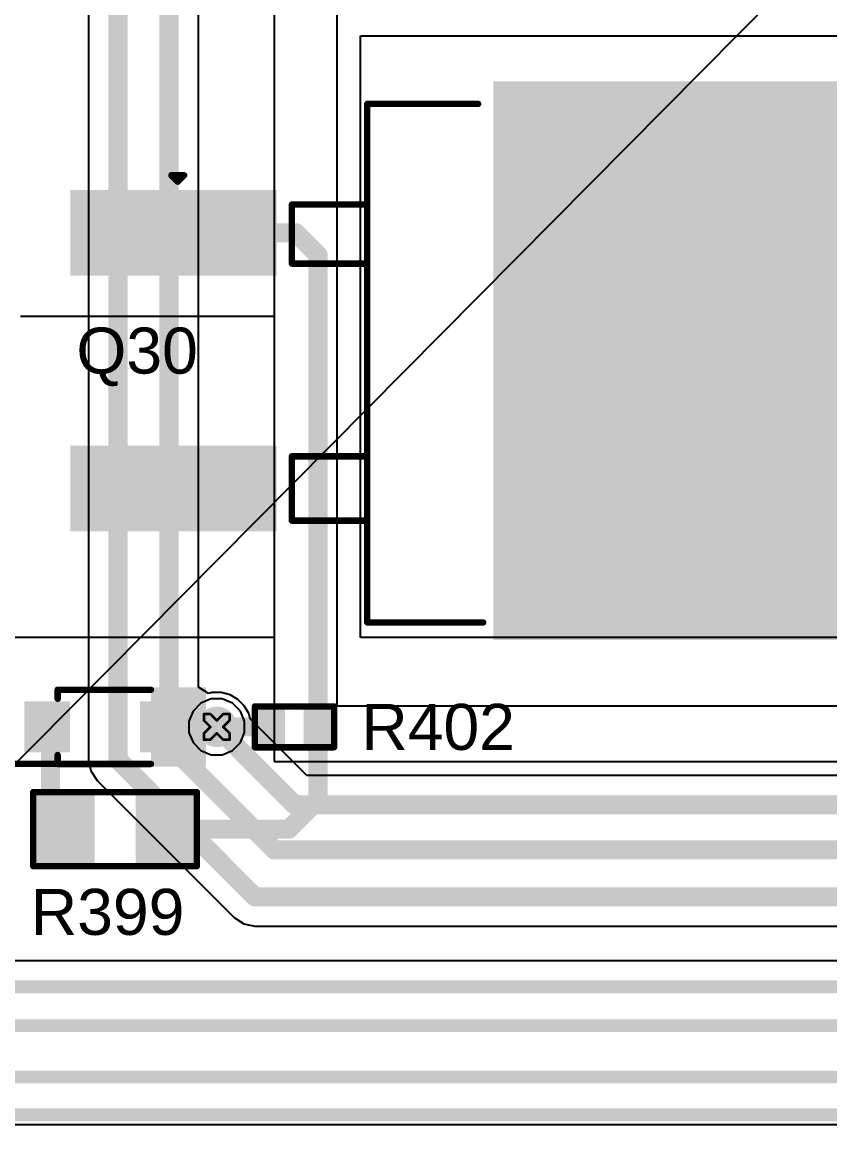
# Model space of a CAD drawing. Header units: inches. Extents: x 0 to 5379, y 0 to 5429.
# Drawn here: x 147.85 to 163.9, y 147.51 to 169.67 of the extents above; entities that cross this region are included whole.
import ezdxf

# ---------------------------------------------------------------- set-up
doc = ezdxf.new("R2010")
doc.units = ezdxf.units.IN
for name, color, linetype in [('Bottom Layer', 5, 'Continuous'), ('Bottom Solder', 6, 'Continuous'), ('Drill Drawing', 1, 'Continuous'), ('GND01', 16, 'Continuous'), ('GND02', 76, 'Continuous'), ('PWR', 156, 'Continuous'), ('SIG 01', 90, 'Continuous'), ('Top Layer', 1, 'Continuous'), ('Top Overlay', 2, 'Continuous'), ('Top Paste', 8, 'Continuous'), ('Top Solder', 216, 'Continuous'), ('Via Holes', 16, 'Continuous')]:
    doc.layers.add(name, color=color, linetype=linetype)
doc.styles.add('Arial', font='', dxfattribs={"height": 0.2})
doc.styles.get('Arial').set_extended_font_data('Arial')

# ---------------------------------------------------------------- blocks, each defined once
blk = doc.blocks.new('R___0402_369')
at = {"layer": 'Top Layer'}
for points in [[(-0.699, -0.318), (-0.699, 0.318), (-0.241, 0.318), (-0.241, -0.318)], [(0.241, -0.318), (0.241, 0.318), (0.699, 0.318), (0.699, -0.318)]]:
    blk.add_hatch(color=1, dxfattribs=at).paths.add_polyline_path(points)
at = {"layer": 'Top Paste'}
for points in [[(-0.699, -0.318), (-0.699, 0.318), (-0.241, 0.318), (-0.241, -0.318)], [(0.241, -0.318), (0.241, 0.318), (0.699, 0.318), (0.699, -0.318)]]:
    blk.add_hatch(color=8, dxfattribs=at).paths.add_polyline_path(points)
at = {"layer": 'Top Solder'}
for points in [[(-0.754, -0.373), (-0.754, 0.373), (-0.186, 0.373), (-0.186, -0.373)], [(0.186, -0.373), (0.186, 0.373), (0.754, 0.373), (0.754, -0.373)]]:
    blk.add_hatch(color=216, dxfattribs=at).paths.add_polyline_path(points)
at = {"layer": 'Top Overlay'}
for points in [[(-0.787, 0.406, 0.127, 0.127, 0), (0.787, 0.406, 0.127, 0.127, 0)], [(-0.787, -0.406, 0.127, 0.127, 0), (-0.787, 0.406, 0.127, 0.127, 0)], [(0.787, -0.406, 0.127, 0.127, 0), (0.787, 0.406, 0.127, 0.127, 0)], [(-0.787, -0.406, 0.127, 0.127, 0), (0.787, -0.406, 0.127, 0.127, 0)], [(-0.813, -0.432, 0.00323, 0.00323, 0), (0.813, -0.432, 0.00323, 0.00323, 0)]]:
    blk.add_lwpolyline(points, format="xyseb", dxfattribs=at)
for points in [[(-0.819, 0.406, 0.0635, 0.0635, 1), (-0.756, 0.406, 0.0635, 0.0635, 1)], [(-0.819, 0.406, 0.0635, 0.0635, 1), (-0.756, 0.406, 0.0635, 0.0635, 1)], [(0.756, 0.406, 0.0635, 0.0635, 1), (0.819, 0.406, 0.0635, 0.0635, 1)], [(0.756, 0.406, 0.0635, 0.0635, 1), (0.819, 0.406, 0.0635, 0.0635, 1)], [(-0.819, -0.406, 0.0635, 0.0635, 1), (-0.756, -0.406, 0.0635, 0.0635, 1)], [(-0.819, -0.406, 0.0635, 0.0635, 1), (-0.756, -0.406, 0.0635, 0.0635, 1)], [(-0.814, -0.432, 0.00161, 0.00161, 1), (-0.812, -0.432, 0.00161, 0.00161, 1)], [(0.756, -0.406, 0.0635, 0.0635, 1), (0.819, -0.406, 0.0635, 0.0635, 1)], [(0.756, -0.406, 0.0635, 0.0635, 1), (0.819, -0.406, 0.0635, 0.0635, 1)], [(0.812, -0.432, 0.00161, 0.00161, 1), (0.814, -0.432, 0.00161, 0.00161, 1)]]:
    blk.add_lwpolyline(points, format="xyseb", close=True, dxfattribs=at)
blk = doc.blocks.new('R___0805_372')
at = {"layer": 'Top Layer'}
for points in [[(-1.524, 0.635), (-0.508, 0.635), (-0.508, -0.635), (-1.524, -0.635)], [(0.508, 0.635), (1.524, 0.635), (1.524, -0.635), (0.508, -0.635)]]:
    blk.add_hatch(color=1, dxfattribs=at).paths.add_polyline_path(points)
at = {"layer": 'Top Paste'}
for points in [[(-1.524, 0.635), (-0.508, 0.635), (-0.508, -0.635), (-1.524, -0.635)], [(0.508, 0.635), (1.524, 0.635), (1.524, -0.635), (0.508, -0.635)]]:
    blk.add_hatch(color=8, dxfattribs=at).paths.add_polyline_path(points)
at = {"layer": 'Top Solder'}
for points in [[(-1.6256, 0.7366), (-0.4064, 0.7366), (-0.4064, -0.7366), (-1.6256, -0.7366)], [(0.4064, 0.7366), (1.6256, 0.7366), (1.6256, -0.7366), (0.4064, -0.7366)]]:
    blk.add_hatch(color=216, dxfattribs=at).paths.add_polyline_path(points)
at = {"layer": 'Top Overlay'}
for points in [[(-1.6256, -0.7366, 0.127, 0.127, 0), (-1.6256, 0.7366, 0.127, 0.127, 0)], [(-1.6256, 0.7366, 0.127, 0.127, 0), (1.6256, 0.7366, 0.127, 0.127, 0)], [(1.6256, -0.7366, 0.127, 0.127, 0), (1.6256, 0.7366, 0.127, 0.127, 0)], [(-1.6256, -0.7366, 0.127, 0.127, 0), (1.6256, -0.7366, 0.127, 0.127, 0)]]:
    blk.add_lwpolyline(points, format="xyseb", dxfattribs=at)
for points in [[(-1.65735, 0.7366, 0.0635, 0.0635, 1), (-1.59385, 0.7366, 0.0635, 0.0635, 1)], [(-1.65735, 0.7366, 0.0635, 0.0635, 1), (-1.59385, 0.7366, 0.0635, 0.0635, 1)], [(1.59385, 0.7366, 0.0635, 0.0635, 1), (1.65735, 0.7366, 0.0635, 0.0635, 1)], [(1.59385, 0.7366, 0.0635, 0.0635, 1), (1.65735, 0.7366, 0.0635, 0.0635, 1)], [(-1.65735, -0.7366, 0.0635, 0.0635, 1), (-1.59385, -0.7366, 0.0635, 0.0635, 1)], [(-1.65735, -0.7366, 0.0635, 0.0635, 1), (-1.59385, -0.7366, 0.0635, 0.0635, 1)], [(1.59385, -0.7366, 0.0635, 0.0635, 1), (1.65735, -0.7366, 0.0635, 0.0635, 1)], [(1.59385, -0.7366, 0.0635, 0.0635, 1), (1.65735, -0.7366, 0.0635, 0.0635, 1)]]:
    blk.add_lwpolyline(points, format="xyseb", close=True, dxfattribs=at)
blk = doc.blocks.new('H2PAK_2_745')
at = {"layer": 'Top Layer'}
for points in [[(-5.5, 0.828), (-5.5, 10.328), (5.5, 10.328), (5.5, 0.828)], [(-3.34, -3.578), (-1.74, -3.578), (-1.74, -7.578), (-3.34, -7.578)], [(1.74, -3.578), (3.34, -3.578), (3.34, -7.578), (1.74, -7.578)]]:
    blk.add_hatch(color=1, dxfattribs=at).paths.add_polyline_path(points)
at = {"layer": 'Top Paste'}
for points in [[(-5.5, 0.828), (-5.5, 10.328), (5.5, 10.328), (5.5, 0.828)], [(-3.34, -3.578), (-1.74, -3.578), (-1.74, -7.578), (-3.34, -7.578)], [(1.74, -3.578), (3.34, -3.578), (3.34, -7.578), (1.74, -7.578)]]:
    blk.add_hatch(color=8, dxfattribs=at).paths.add_polyline_path(points)
at = {"layer": 'Top Solder'}
for points in [[(-5.551, 0.778), (-5.551, 10.379), (5.551, 10.379), (5.551, 0.778)], [(-3.391, -3.528), (-1.689, -3.528), (-1.689, -7.629), (-3.391, -7.629)], [(1.689, -3.528), (3.391, -3.528), (3.391, -7.629), (1.689, -7.629)]]:
    blk.add_hatch(color=216, dxfattribs=at).paths.add_polyline_path(points)
at = {"layer": 'Top Overlay'}
for points in [[(-5.1, -1.725, 0.127, 0.127, 0), (-5.1, 0.478, 0.127, 0.127, 0)], [(5.2, -1.725, 0.127, 0.127, 0), (5.2, 0.578, 0.127, 0.127, 0)], [(5.2, -1.725, 0.127, 0.127, 0), (-5.1, -1.725, 0.127, 0.127, 0)], [(-3.07, -1.725, 0.127, 0.127, 0), (-3.1, -1.725, 0.127, 0.127, 0)], [(-3.1, -3.225, 0.127, 0.127, 0), (-3.1, -1.725, 0.127, 0.127, 0)], [(-1.927, -3.225, 0.127, 0.127, 0), (-1.927, -1.725, 0.127, 0.127, 0)], [(1.959, -1.725, 0.127, 0.127, 0), (1.9, -1.725, 0.127, 0.127, 0)], [(1.9, -3.225, 0.127, 0.127, 0), (1.9, -1.725, 0.127, 0.127, 0)], [(3.178, -3.225, 0.127, 0.127, 0), (3.178, -1.725, 0.127, 0.127, 0)], [(-1.927, -3.225, 0.127, 0.127, 0), (-3.1, -3.225, 0.127, 0.127, 0)], [(3.178, -3.225, 0.127, 0.127, 0), (1.9, -3.225, 0.127, 0.127, 0)], [(-3.683, -5.62, 0.127, 0.127, 0), (-3.683, -5.366, 0.127, 0.127, 0)], [(-3.556, -5.493, 0.127, 0.127, 0), (-3.683, -5.366, 0.127, 0.127, 0)], [(-3.683, -5.62, 0.127, 0.127, 0), (-3.556, -5.493, 0.127, 0.127, 0)]]:
    blk.add_lwpolyline(points, format="xyseb", dxfattribs=at)
for points in [[(-5.132, 0.478, 0.0635, 0.0635, 1), (-5.068, 0.478, 0.0635, 0.0635, 1)], [(5.168, 0.578, 0.0635, 0.0635, 1), (5.232, 0.578, 0.0635, 0.0635, 1)], [(-5.132, -1.725, 0.0635, 0.0635, 1), (-5.068, -1.725, 0.0635, 0.0635, 1)], [(-5.132, -1.725, 0.0635, 0.0635, 1), (-5.068, -1.725, 0.0635, 0.0635, 1)], [(-3.132, -1.725, 0.0635, 0.0635, 1), (-3.068, -1.725, 0.0635, 0.0635, 1)], [(-3.132, -1.725, 0.0635, 0.0635, 1), (-3.068, -1.725, 0.0635, 0.0635, 1)], [(-3.102, -1.725, 0.0635, 0.0635, 1), (-3.039, -1.725, 0.0635, 0.0635, 1)], [(-1.959, -1.725, 0.0635, 0.0635, 1), (-1.896, -1.725, 0.0635, 0.0635, 1)], [(1.868, -1.725, 0.0635, 0.0635, 1), (1.932, -1.725, 0.0635, 0.0635, 1)], [(1.868, -1.725, 0.0635, 0.0635, 1), (1.932, -1.725, 0.0635, 0.0635, 1)], [(1.927, -1.725, 0.0635, 0.0635, 1), (1.99, -1.725, 0.0635, 0.0635, 1)], [(3.146, -1.725, 0.0635, 0.0635, 1), (3.21, -1.725, 0.0635, 0.0635, 1)], [(5.168, -1.725, 0.0635, 0.0635, 1), (5.232, -1.725, 0.0635, 0.0635, 1)], [(5.168, -1.725, 0.0635, 0.0635, 1), (5.232, -1.725, 0.0635, 0.0635, 1)], [(-3.132, -3.225, 0.0635, 0.0635, 1), (-3.068, -3.225, 0.0635, 0.0635, 1)], [(-3.132, -3.225, 0.0635, 0.0635, 1), (-3.068, -3.225, 0.0635, 0.0635, 1)], [(-1.959, -3.225, 0.0635, 0.0635, 1), (-1.896, -3.225, 0.0635, 0.0635, 1)], [(-1.959, -3.225, 0.0635, 0.0635, 1), (-1.896, -3.225, 0.0635, 0.0635, 1)], [(1.868, -3.225, 0.0635, 0.0635, 1), (1.932, -3.225, 0.0635, 0.0635, 1)], [(1.868, -3.225, 0.0635, 0.0635, 1), (1.932, -3.225, 0.0635, 0.0635, 1)], [(3.146, -3.225, 0.0635, 0.0635, 1), (3.21, -3.225, 0.0635, 0.0635, 1)], [(3.146, -3.225, 0.0635, 0.0635, 1), (3.21, -3.225, 0.0635, 0.0635, 1)], [(-3.714, -5.366, 0.0635, 0.0635, 1), (-3.651, -5.366, 0.0635, 0.0635, 1)], [(-3.714, -5.366, 0.0635, 0.0635, 1), (-3.651, -5.366, 0.0635, 0.0635, 1)], [(-3.587, -5.493, 0.0635, 0.0635, 1), (-3.524, -5.493, 0.0635, 0.0635, 1)], [(-3.587, -5.493, 0.0635, 0.0635, 1), (-3.524, -5.493, 0.0635, 0.0635, 1)], [(-3.714, -5.62, 0.0635, 0.0635, 1), (-3.651, -5.62, 0.0635, 0.0635, 1)], [(-3.714, -5.62, 0.0635, 0.0635, 1), (-3.651, -5.62, 0.0635, 0.0635, 1)]]:
    blk.add_lwpolyline(points, format="xyseb", close=True, dxfattribs=at)
blk = doc.blocks.new('SOD_323_858')
at = {"layer": 'Top Layer'}
for points in [[(-0.75, -0.45), (-1.55, -0.45), (-1.55, 0.45), (-0.75, 0.45)], [(1.55, -0.45), (0.75, -0.45), (0.75, 0.45), (1.55, 0.45)]]:
    blk.add_hatch(color=1, dxfattribs=at).paths.add_polyline_path(points)
at = {"layer": 'Top Overlay'}
for points in [[(-2.007, 0.483), (-0.915, 0.483), (-0.915, 0.788), (-2.007, 0.788)], [(-2.007, -0.508), (-1.575, -0.508), (-1.575, 0.508), (-2.007, 0.508)], [(-2.007, -0.787), (-0.915, -0.787), (-0.915, -0.482), (-2.007, -0.482)]]:
    blk.add_hatch(color=2, dxfattribs=at).paths.add_polyline_path(points)
at = {"layer": 'Top Paste'}
for points in [[(-0.75, -0.45), (-1.55, -0.45), (-1.55, 0.45), (-0.75, 0.45)], [(1.55, -0.45), (0.75, -0.45), (0.75, 0.45), (1.55, 0.45)]]:
    blk.add_hatch(color=8, dxfattribs=at).paths.add_polyline_path(points)
at = {"layer": 'Top Solder'}
for points in [[(-0.695, -0.505), (-1.605, -0.505), (-1.605, 0.505), (-0.695, 0.505)], [(1.605, -0.505), (0.695, -0.505), (0.695, 0.505), (1.605, 0.505)]]:
    blk.add_hatch(color=216, dxfattribs=at).paths.add_polyline_path(points)
at = {"layer": 'Top Overlay'}
for points in [[(0.94, 0.737, 0.127, 0.127, 0), (-0.914, 0.737, 0.127, 0.127, 0)], [(0.94, 0.737, 0.127, 0.127, 0), (0.94, 0.559, 0.127, 0.127, 0)], [(0.94, -0.559, 0.127, 0.127, 0), (0.94, -0.737, 0.127, 0.127, 0)], [(0.94, -0.737, 0.127, 0.127, 0), (-0.914, -0.737, 0.127, 0.127, 0)]]:
    blk.add_lwpolyline(points, format="xyseb", dxfattribs=at)
for points in [[(-0.946, 0.737, 0.0635, 0.0635, 1), (-0.883, 0.737, 0.0635, 0.0635, 1)], [(0.908, 0.737, 0.0635, 0.0635, 1), (0.972, 0.737, 0.0635, 0.0635, 1)], [(0.908, 0.737, 0.0635, 0.0635, 1), (0.972, 0.737, 0.0635, 0.0635, 1)], [(0.908, 0.559, 0.0635, 0.0635, 1), (0.972, 0.559, 0.0635, 0.0635, 1)], [(0.908, -0.559, 0.0635, 0.0635, 1), (0.972, -0.559, 0.0635, 0.0635, 1)], [(-0.946, -0.737, 0.0635, 0.0635, 1), (-0.883, -0.737, 0.0635, 0.0635, 1)], [(0.908, -0.737, 0.0635, 0.0635, 1), (0.972, -0.737, 0.0635, 0.0635, 1)], [(0.908, -0.737, 0.0635, 0.0635, 1), (0.972, -0.737, 0.0635, 0.0635, 1)]]:
    blk.add_lwpolyline(points, format="xyseb", close=True, dxfattribs=at)

msp = doc.modelspace()

# ---------------------------------------------------------------- hatches: boundary and pattern name
at = {"layer": 'Bottom Layer'}
h = msp.add_hatch(color=5, dxfattribs=at)
edge = h.paths.add_edge_path()
edge.add_arc((151.712, 155.669), 0.3, 0, 360)
at = {"layer": 'Bottom Solder'}
h = msp.add_hatch(color=6, dxfattribs=at)
edge = h.paths.add_edge_path()
edge.add_arc((151.712, 155.669), 0.402, 0, 360)
at = {"layer": 'GND01'}
h = msp.add_hatch(color=16, dxfattribs=at)
edge = h.paths.add_edge_path()
edge.add_arc((151.712, 155.669), 0.3, 0, 360)
at = {"layer": 'GND02'}
h = msp.add_hatch(color=76, dxfattribs=at)
edge = h.paths.add_edge_path()
edge.add_arc((151.712, 155.669), 0.3, 0, 360)
at = {"layer": 'PWR'}
h = msp.add_hatch(color=156, dxfattribs=at)
edge = h.paths.add_edge_path()
edge.add_arc((151.712, 155.669), 0.3, 0, 360)
at = {"layer": 'SIG 01'}
h = msp.add_hatch(color=90, dxfattribs=at)
edge = h.paths.add_edge_path()
edge.add_arc((151.712, 155.669), 0.3, 0, 360)
at = {"layer": 'Top Layer'}
h = msp.add_hatch(color=1, dxfattribs=at)
edge = h.paths.add_edge_path()
edge.add_arc((151.712, 155.669), 0.3, 0, 360)
at = {"layer": 'Top Solder'}
h = msp.add_hatch(color=216, dxfattribs=at)
edge = h.paths.add_edge_path()
edge.add_arc((151.712, 155.669), 0.402, 0, 360)
at = {"layer": 'Via Holes'}
h = msp.add_hatch(color=7, dxfattribs=at)
edge = h.paths.add_edge_path()
edge.add_arc((151.712, 155.669), 0.15, 0, 360)

# ---------------------------------------------------------------- linework, layer by layer
at = {"layer": 'Bottom Layer'}
for p, q in [((152.851, 219.659), (152.851, 154.98)), ((154.108, 156.083), (154.108, 219.659)), ((154.108, 156.083), (154.108, 219.612)), ((152.851, 211.774), (152.851, 154.98)), ((151.602, 156.223), (151.398, 156.139)), ((151.822, 156.223), (151.602, 156.223)), ((152.026, 156.139), (151.822, 156.223)), ((151.398, 156.139), (151.242, 155.983)), ((152.182, 155.983), (152.026, 156.139)), ((176.13, 156.083), (154.108, 156.083)), ((176.13, 156.083), (154.108, 156.083)), ((151.242, 155.983), (151.158, 155.78)), ((151.158, 155.78), (151.158, 155.559)), ((152.266, 155.78), (152.182, 155.983)), ((152.266, 155.559), (152.266, 155.78)), ((151.158, 155.559), (151.242, 155.356)), ((152.182, 155.356), (152.266, 155.559)), ((151.242, 155.356), (151.398, 155.2)), ((152.026, 155.2), (152.182, 155.356)), ((151.398, 155.2), (151.602, 155.115)), ((151.602, 155.115), (151.822, 155.115)), ((151.822, 155.115), (152.026, 155.2)), ((152.851, 154.98), (176.532, 154.98)), ((152.851, 154.98), (176.532, 154.98)), ((185.664, 147.762), (135.367, 147.762))]:
    msp.add_line(p, q, dxfattribs=at)
at = {"layer": 'Bottom Solder'}
msp.add_line((6.245, 12.319), (5379.208, 5429.208), dxfattribs=at)
at = {"layer": 'Drill Drawing'}
for points in [[(151.458, 155.796, 0.0508, 0.0508, 0), (151.458, 155.923, 0.0508, 0.0508, 0)], [(151.458, 155.923, 0.0508, 0.0508, 0), (151.585, 155.923, 0.0508, 0.0508, 0)], [(151.458, 155.796, 0.0508, 0.0508, 0), (151.585, 155.669, 0.0508, 0.0508, 0)], [(151.585, 155.923, 0.0508, 0.0508, 0), (151.712, 155.796, 0.0508, 0.0508, 0)], [(151.712, 155.796, 0.0508, 0.0508, 0), (151.839, 155.923, 0.0508, 0.0508, 0)], [(151.839, 155.923, 0.0508, 0.0508, 0), (151.966, 155.923, 0.0508, 0.0508, 0)], [(151.839, 155.669, 0.0508, 0.0508, 0), (151.966, 155.796, 0.0508, 0.0508, 0)], [(151.966, 155.796, 0.0508, 0.0508, 0), (151.966, 155.923, 0.0508, 0.0508, 0)], [(151.458, 155.542, 0.0508, 0.0508, 0), (151.585, 155.669, 0.0508, 0.0508, 0)], [(151.458, 155.415, 0.0508, 0.0508, 0), (151.458, 155.542, 0.0508, 0.0508, 0)], [(151.585, 155.415, 0.0508, 0.0508, 0), (151.712, 155.542, 0.0508, 0.0508, 0)], [(151.712, 155.542, 0.0508, 0.0508, 0), (151.839, 155.415, 0.0508, 0.0508, 0)], [(151.839, 155.669, 0.0508, 0.0508, 0), (151.966, 155.542, 0.0508, 0.0508, 0)], [(151.966, 155.415, 0.0508, 0.0508, 0), (151.966, 155.542, 0.0508, 0.0508, 0)], [(151.458, 155.415, 0.0508, 0.0508, 0), (151.585, 155.415, 0.0508, 0.0508, 0)], [(151.839, 155.415, 0.0508, 0.0508, 0), (151.966, 155.415, 0.0508, 0.0508, 0)]]:
    msp.add_lwpolyline(points, format="xyseb", dxfattribs=at)
for points in [[(151.445, 155.923, 0.0254, 0.0254, 1), (151.471, 155.923, 0.0254, 0.0254, 1)], [(151.445, 155.923, 0.0254, 0.0254, 1), (151.471, 155.923, 0.0254, 0.0254, 1)], [(151.445, 155.796, 0.0254, 0.0254, 1), (151.471, 155.796, 0.0254, 0.0254, 1)], [(151.445, 155.796, 0.0254, 0.0254, 1), (151.471, 155.796, 0.0254, 0.0254, 1)], [(151.572, 155.923, 0.0254, 0.0254, 1), (151.598, 155.923, 0.0254, 0.0254, 1)], [(151.572, 155.923, 0.0254, 0.0254, 1), (151.598, 155.923, 0.0254, 0.0254, 1)], [(151.699, 155.796, 0.0254, 0.0254, 1), (151.725, 155.796, 0.0254, 0.0254, 1)], [(151.699, 155.796, 0.0254, 0.0254, 1), (151.725, 155.796, 0.0254, 0.0254, 1)], [(151.826, 155.923, 0.0254, 0.0254, 1), (151.852, 155.923, 0.0254, 0.0254, 1)], [(151.826, 155.923, 0.0254, 0.0254, 1), (151.852, 155.923, 0.0254, 0.0254, 1)], [(151.953, 155.923, 0.0254, 0.0254, 1), (151.979, 155.923, 0.0254, 0.0254, 1)], [(151.953, 155.923, 0.0254, 0.0254, 1), (151.979, 155.923, 0.0254, 0.0254, 1)], [(151.953, 155.796, 0.0254, 0.0254, 1), (151.979, 155.796, 0.0254, 0.0254, 1)], [(151.953, 155.796, 0.0254, 0.0254, 1), (151.979, 155.796, 0.0254, 0.0254, 1)], [(151.445, 155.542, 0.0254, 0.0254, 1), (151.471, 155.542, 0.0254, 0.0254, 1)], [(151.445, 155.542, 0.0254, 0.0254, 1), (151.471, 155.542, 0.0254, 0.0254, 1)], [(151.572, 155.669, 0.0254, 0.0254, 1), (151.598, 155.669, 0.0254, 0.0254, 1)], [(151.572, 155.669, 0.0254, 0.0254, 1), (151.598, 155.669, 0.0254, 0.0254, 1)], [(151.699, 155.542, 0.0254, 0.0254, 1), (151.725, 155.542, 0.0254, 0.0254, 1)], [(151.699, 155.542, 0.0254, 0.0254, 1), (151.725, 155.542, 0.0254, 0.0254, 1)], [(151.826, 155.669, 0.0254, 0.0254, 1), (151.852, 155.669, 0.0254, 0.0254, 1)], [(151.826, 155.669, 0.0254, 0.0254, 1), (151.852, 155.669, 0.0254, 0.0254, 1)], [(151.953, 155.542, 0.0254, 0.0254, 1), (151.979, 155.542, 0.0254, 0.0254, 1)], [(151.953, 155.542, 0.0254, 0.0254, 1), (151.979, 155.542, 0.0254, 0.0254, 1)], [(151.445, 155.415, 0.0254, 0.0254, 1), (151.471, 155.415, 0.0254, 0.0254, 1)], [(151.445, 155.415, 0.0254, 0.0254, 1), (151.471, 155.415, 0.0254, 0.0254, 1)], [(151.572, 155.415, 0.0254, 0.0254, 1), (151.598, 155.415, 0.0254, 0.0254, 1)], [(151.572, 155.415, 0.0254, 0.0254, 1), (151.598, 155.415, 0.0254, 0.0254, 1)], [(151.826, 155.415, 0.0254, 0.0254, 1), (151.852, 155.415, 0.0254, 0.0254, 1)], [(151.826, 155.415, 0.0254, 0.0254, 1), (151.852, 155.415, 0.0254, 0.0254, 1)], [(151.953, 155.415, 0.0254, 0.0254, 1), (151.979, 155.415, 0.0254, 0.0254, 1)], [(151.953, 155.415, 0.0254, 0.0254, 1), (151.979, 155.415, 0.0254, 0.0254, 1)]]:
    msp.add_lwpolyline(points, format="xyseb", close=True, dxfattribs=at)
at = {"layer": 'GND01'}
for p, q in [((151.602, 156.223), (151.398, 156.139)), ((151.822, 156.223), (151.602, 156.223)), ((152.026, 156.139), (151.822, 156.223)), ((151.398, 156.139), (151.242, 155.983)), ((152.182, 155.983), (152.026, 156.139)), ((151.242, 155.983), (151.158, 155.78)), ((151.158, 155.78), (151.158, 155.559)), ((152.266, 155.78), (152.182, 155.983)), ((152.266, 155.559), (152.266, 155.78)), ((151.158, 155.559), (151.242, 155.356)), ((152.182, 155.356), (152.266, 155.559)), ((151.242, 155.356), (151.398, 155.2)), ((152.026, 155.2), (152.182, 155.356)), ((151.398, 155.2), (151.602, 155.115)), ((151.602, 155.115), (151.822, 155.115)), ((151.822, 155.115), (152.026, 155.2))]:
    msp.add_line(p, q, dxfattribs=at)
at = {"layer": 'GND02'}
for p, q in [((151.602, 156.223), (151.398, 156.139)), ((151.822, 156.223), (151.602, 156.223)), ((152.026, 156.139), (151.822, 156.223)), ((151.398, 156.139), (151.242, 155.983)), ((152.182, 155.983), (152.026, 156.139)), ((151.242, 155.983), (151.158, 155.78)), ((151.158, 155.78), (151.158, 155.559)), ((152.266, 155.78), (152.182, 155.983)), ((152.266, 155.559), (152.266, 155.78)), ((151.158, 155.559), (151.242, 155.356)), ((152.182, 155.356), (152.266, 155.559)), ((151.242, 155.356), (151.398, 155.2)), ((152.026, 155.2), (152.182, 155.356)), ((151.398, 155.2), (151.602, 155.115)), ((151.602, 155.115), (151.822, 155.115)), ((151.822, 155.115), (152.026, 155.2))]:
    msp.add_line(p, q, dxfattribs=at)
at = {"layer": 'PWR'}
for p, q in [((151.602, 156.223), (151.398, 156.139)), ((151.822, 156.223), (151.602, 156.223)), ((152.026, 156.139), (151.822, 156.223)), ((151.398, 156.139), (151.242, 155.983)), ((152.182, 155.983), (152.026, 156.139)), ((151.242, 155.983), (151.158, 155.78)), ((151.158, 155.78), (151.158, 155.559)), ((152.266, 155.78), (152.182, 155.983)), ((152.266, 155.559), (152.266, 155.78)), ((151.158, 155.559), (151.242, 155.356)), ((152.182, 155.356), (152.266, 155.559)), ((151.242, 155.356), (151.398, 155.2)), ((152.026, 155.2), (152.182, 155.356)), ((151.398, 155.2), (151.602, 155.115)), ((151.602, 155.115), (151.822, 155.115)), ((151.822, 155.115), (152.026, 155.2))]:
    msp.add_line(p, q, dxfattribs=at)
at = {"layer": 'SIG 01'}
for p, q in [((149.164, 187.901), (149.164, 155.016)), ((151.346, 156.461), (151.346, 171.578)), ((151.549, 156.331), (151.346, 156.461)), ((151.622, 156.35), (151.549, 156.331)), ((151.802, 156.35), (151.622, 156.35)), ((151.975, 156.304), (151.802, 156.35)), ((152.13, 156.214), (151.975, 156.304)), ((152.257, 156.088), (152.13, 156.214)), ((152.347, 155.932), (152.257, 156.088)), ((152.373, 155.832), (152.347, 155.932)), ((153.501, 154.704), (152.373, 155.832)), ((149.164, 155.016), (149.209, 154.793)), ((149.209, 154.793), (149.335, 154.604)), ((214.031, 154.704), (153.501, 154.704)), ((149.335, 154.604), (152.059, 151.88)), ((152.059, 151.88), (152.248, 151.754)), ((152.248, 151.754), (152.471, 151.71)), ((152.471, 151.71), (212.901, 151.71)), ((209.047, 151.022), (146.179, 151.022))]:
    msp.add_line(p, q, dxfattribs=at)
for points in [[(149.747, 155.016, 0.381, 0.381, 0), (149.747, 187.901, 0.381, 0.381, 0)], [(150.763, 155.321, 0.381, 0.381, 0), (150.763, 171.819, 0.381, 0.381, 0)], [(151.712, 155.669, 0.381, 0.381, 0), (153.26, 154.121, 0.381, 0.381, 0)], [(150.763, 155.321, 0.381, 0.381, 0), (152.858, 153.226, 0.381, 0.381, 0)], [(149.747, 155.016, 0.381, 0.381, 0), (152.471, 152.292, 0.381, 0.381, 0)], [(153.26, 154.121, 0.381, 0.381, 0), (214.031, 154.121, 0.381, 0.381, 0)], [(152.858, 153.226, 0.381, 0.381, 0), (213.529, 153.226, 0.381, 0.381, 0)], [(152.471, 152.292, 0.381, 0.381, 0), (213.142, 152.292, 0.381, 0.381, 0)], [(145.964, 150.504, 0.254, 0.254, 0), (209.047, 150.504, 0.254, 0.254, 0)], [(145.634, 149.733, 0.254, 0.254, 0), (208.938, 149.733, 0.254, 0.254, 0)], [(144.597, 148.714, 0.254, 0.254, 0), (198.308, 148.714, 0.254, 0.254, 0)], [(144.504, 147.962, 0.254, 0.254, 0), (198.12, 147.962, 0.254, 0.254, 0)]]:
    msp.add_lwpolyline(points, format="xyseb", dxfattribs=at)
for points in [[(151.617, 155.669, 0.191, 0.191, 1), (151.807, 155.669, 0.191, 0.191, 1)], [(150.668, 155.321, 0.191, 0.191, 1), (150.858, 155.321, 0.191, 0.191, 1)], [(150.668, 155.321, 0.191, 0.191, 1), (150.858, 155.321, 0.191, 0.191, 1)], [(149.652, 155.016, 0.191, 0.191, 1), (149.842, 155.016, 0.191, 0.191, 1)], [(149.652, 155.016, 0.191, 0.191, 1), (149.842, 155.016, 0.191, 0.191, 1)], [(153.165, 154.121, 0.191, 0.191, 1), (153.355, 154.121, 0.191, 0.191, 1)], [(153.165, 154.121, 0.191, 0.191, 1), (153.355, 154.121, 0.191, 0.191, 1)], [(152.762, 153.226, 0.191, 0.191, 1), (152.953, 153.226, 0.191, 0.191, 1)], [(152.762, 153.226, 0.191, 0.191, 1), (152.953, 153.226, 0.191, 0.191, 1)], [(152.376, 152.292, 0.191, 0.191, 1), (152.566, 152.292, 0.191, 0.191, 1)], [(152.376, 152.292, 0.191, 0.191, 1), (152.566, 152.292, 0.191, 0.191, 1)]]:
    msp.add_lwpolyline(points, format="xyseb", close=True, dxfattribs=at)
at = {"layer": 'Top Layer'}
for p, q in [((154.567, 157.444), (154.567, 169.396)), ((154.567, 169.396), (176.001, 169.396)), ((147.807, 163.826), (152.851, 163.826)), ((152.851, 163.826), (152.851, 157.444)), ((152.851, 157.444), (139.171, 157.444)), ((180.987, 157.444), (154.567, 157.444))]:
    msp.add_line(p, q, dxfattribs=at)
for points in [[(150.851, 165.484, 0.381, 0.381, 0), (153.283, 165.484, 0.381, 0.381, 0)], [(153.283, 165.484, 0.381, 0.381, 0), (153.725, 165.042, 0.381, 0.381, 0)], [(153.725, 155.669, 0.381, 0.381, 0), (153.725, 165.042, 0.381, 0.381, 0)], [(148.339, 155.669, 0.381, 0.381, 0), (148.406, 155.602, 0.381, 0.381, 0)], [(148.406, 153.704, 0.381, 0.381, 0), (148.406, 155.602, 0.381, 0.381, 0)], [(150.639, 155.669, 0.381, 0.381, 0), (152.786, 155.669, 0.381, 0.381, 0)], [(153.725, 154.217, 0.381, 0.381, 0), (153.725, 155.669, 0.381, 0.381, 0)], [(153.146, 153.637, 0.381, 0.381, 0), (153.725, 154.217, 0.381, 0.381, 0)], [(148.406, 153.704, 0.381, 0.381, 0), (148.473, 153.637, 0.381, 0.381, 0)], [(150.505, 153.637, 0.381, 0.381, 0), (153.146, 153.637, 0.381, 0.381, 0)]]:
    msp.add_lwpolyline(points, format="xyseb", dxfattribs=at)
for points in [[(150.756, 165.484, 0.191, 0.191, 1), (150.946, 165.484, 0.191, 0.191, 1)], [(153.188, 165.484, 0.191, 0.191, 1), (153.378, 165.484, 0.191, 0.191, 1)], [(153.188, 165.484, 0.191, 0.191, 1), (153.378, 165.484, 0.191, 0.191, 1)], [(153.63, 165.042, 0.191, 0.191, 1), (153.821, 165.042, 0.191, 0.191, 1)], [(153.63, 165.042, 0.191, 0.191, 1), (153.821, 165.042, 0.191, 0.191, 1)], [(148.244, 155.669, 0.191, 0.191, 1), (148.435, 155.669, 0.191, 0.191, 1)], [(148.311, 155.602, 0.191, 0.191, 1), (148.502, 155.602, 0.191, 0.191, 1)], [(148.311, 155.602, 0.191, 0.191, 1), (148.502, 155.602, 0.191, 0.191, 1)], [(150.544, 155.669, 0.191, 0.191, 1), (150.735, 155.669, 0.191, 0.191, 1)], [(152.69, 155.669, 0.191, 0.191, 1), (152.881, 155.669, 0.191, 0.191, 1)], [(153.63, 155.669, 0.191, 0.191, 1), (153.821, 155.669, 0.191, 0.191, 1)], [(153.63, 155.669, 0.191, 0.191, 1), (153.821, 155.669, 0.191, 0.191, 1)], [(153.63, 154.217, 0.191, 0.191, 1), (153.821, 154.217, 0.191, 0.191, 1)], [(153.63, 154.217, 0.191, 0.191, 1), (153.821, 154.217, 0.191, 0.191, 1)], [(148.311, 153.704, 0.191, 0.191, 1), (148.502, 153.704, 0.191, 0.191, 1)], [(148.311, 153.704, 0.191, 0.191, 1), (148.502, 153.704, 0.191, 0.191, 1)], [(148.378, 153.637, 0.191, 0.191, 1), (148.569, 153.637, 0.191, 0.191, 1)], [(150.41, 153.637, 0.191, 0.191, 1), (150.601, 153.637, 0.191, 0.191, 1)], [(153.051, 153.637, 0.191, 0.191, 1), (153.241, 153.637, 0.191, 0.191, 1)], [(153.051, 153.637, 0.191, 0.191, 1), (153.241, 153.637, 0.191, 0.191, 1)]]:
    msp.add_lwpolyline(points, format="xyseb", close=True, dxfattribs=at)
at = {"layer": 'Top Overlay'}
msp.add_lwpolyline([(146.17, 154.933, 0.127, 0.127, 0), (148.55, 154.933, 0.127, 0.127, 0)], format="xyseb", dxfattribs=at)
msp.add_lwpolyline([(148.518, 154.933, 0.0635, 0.0635, 1), (148.581, 154.933, 0.0635, 0.0635, 1)], format="xyseb", close=True, dxfattribs=at)
at = {"layer": 'Top Solder'}
msp.add_line((6.245, 12.319), (5379.208, 5429.208), dxfattribs=at)

# ---------------------------------------------------------------- block references
for name, p, rotation in [('H2PAK_2_745', (156.429, 162.944), 270), ('SOD_323_858', (149.489, 155.669), 180)]:
    msp.add_blockref(name, p, dxfattribs=dict(rotation=rotation))
for name, p in [('R___0402_369', (153.256, 155.669)), ('R___0805_372', (149.69, 153.637))]:
    msp.add_blockref(name, p)

# ---------------------------------------------------------------- texts
at = {"layer": 'Top Overlay', "style": 'Arial'}
for s, p in [('Q30', (148.921, 162.687)), ('R402', (154.585, 155.212)), ('R399', (148.015, 151.537))]:
    msp.add_text(s, height=0.9144, dxfattribs=at).set_placement(p)

doc.saveas('drawing.dxf')
